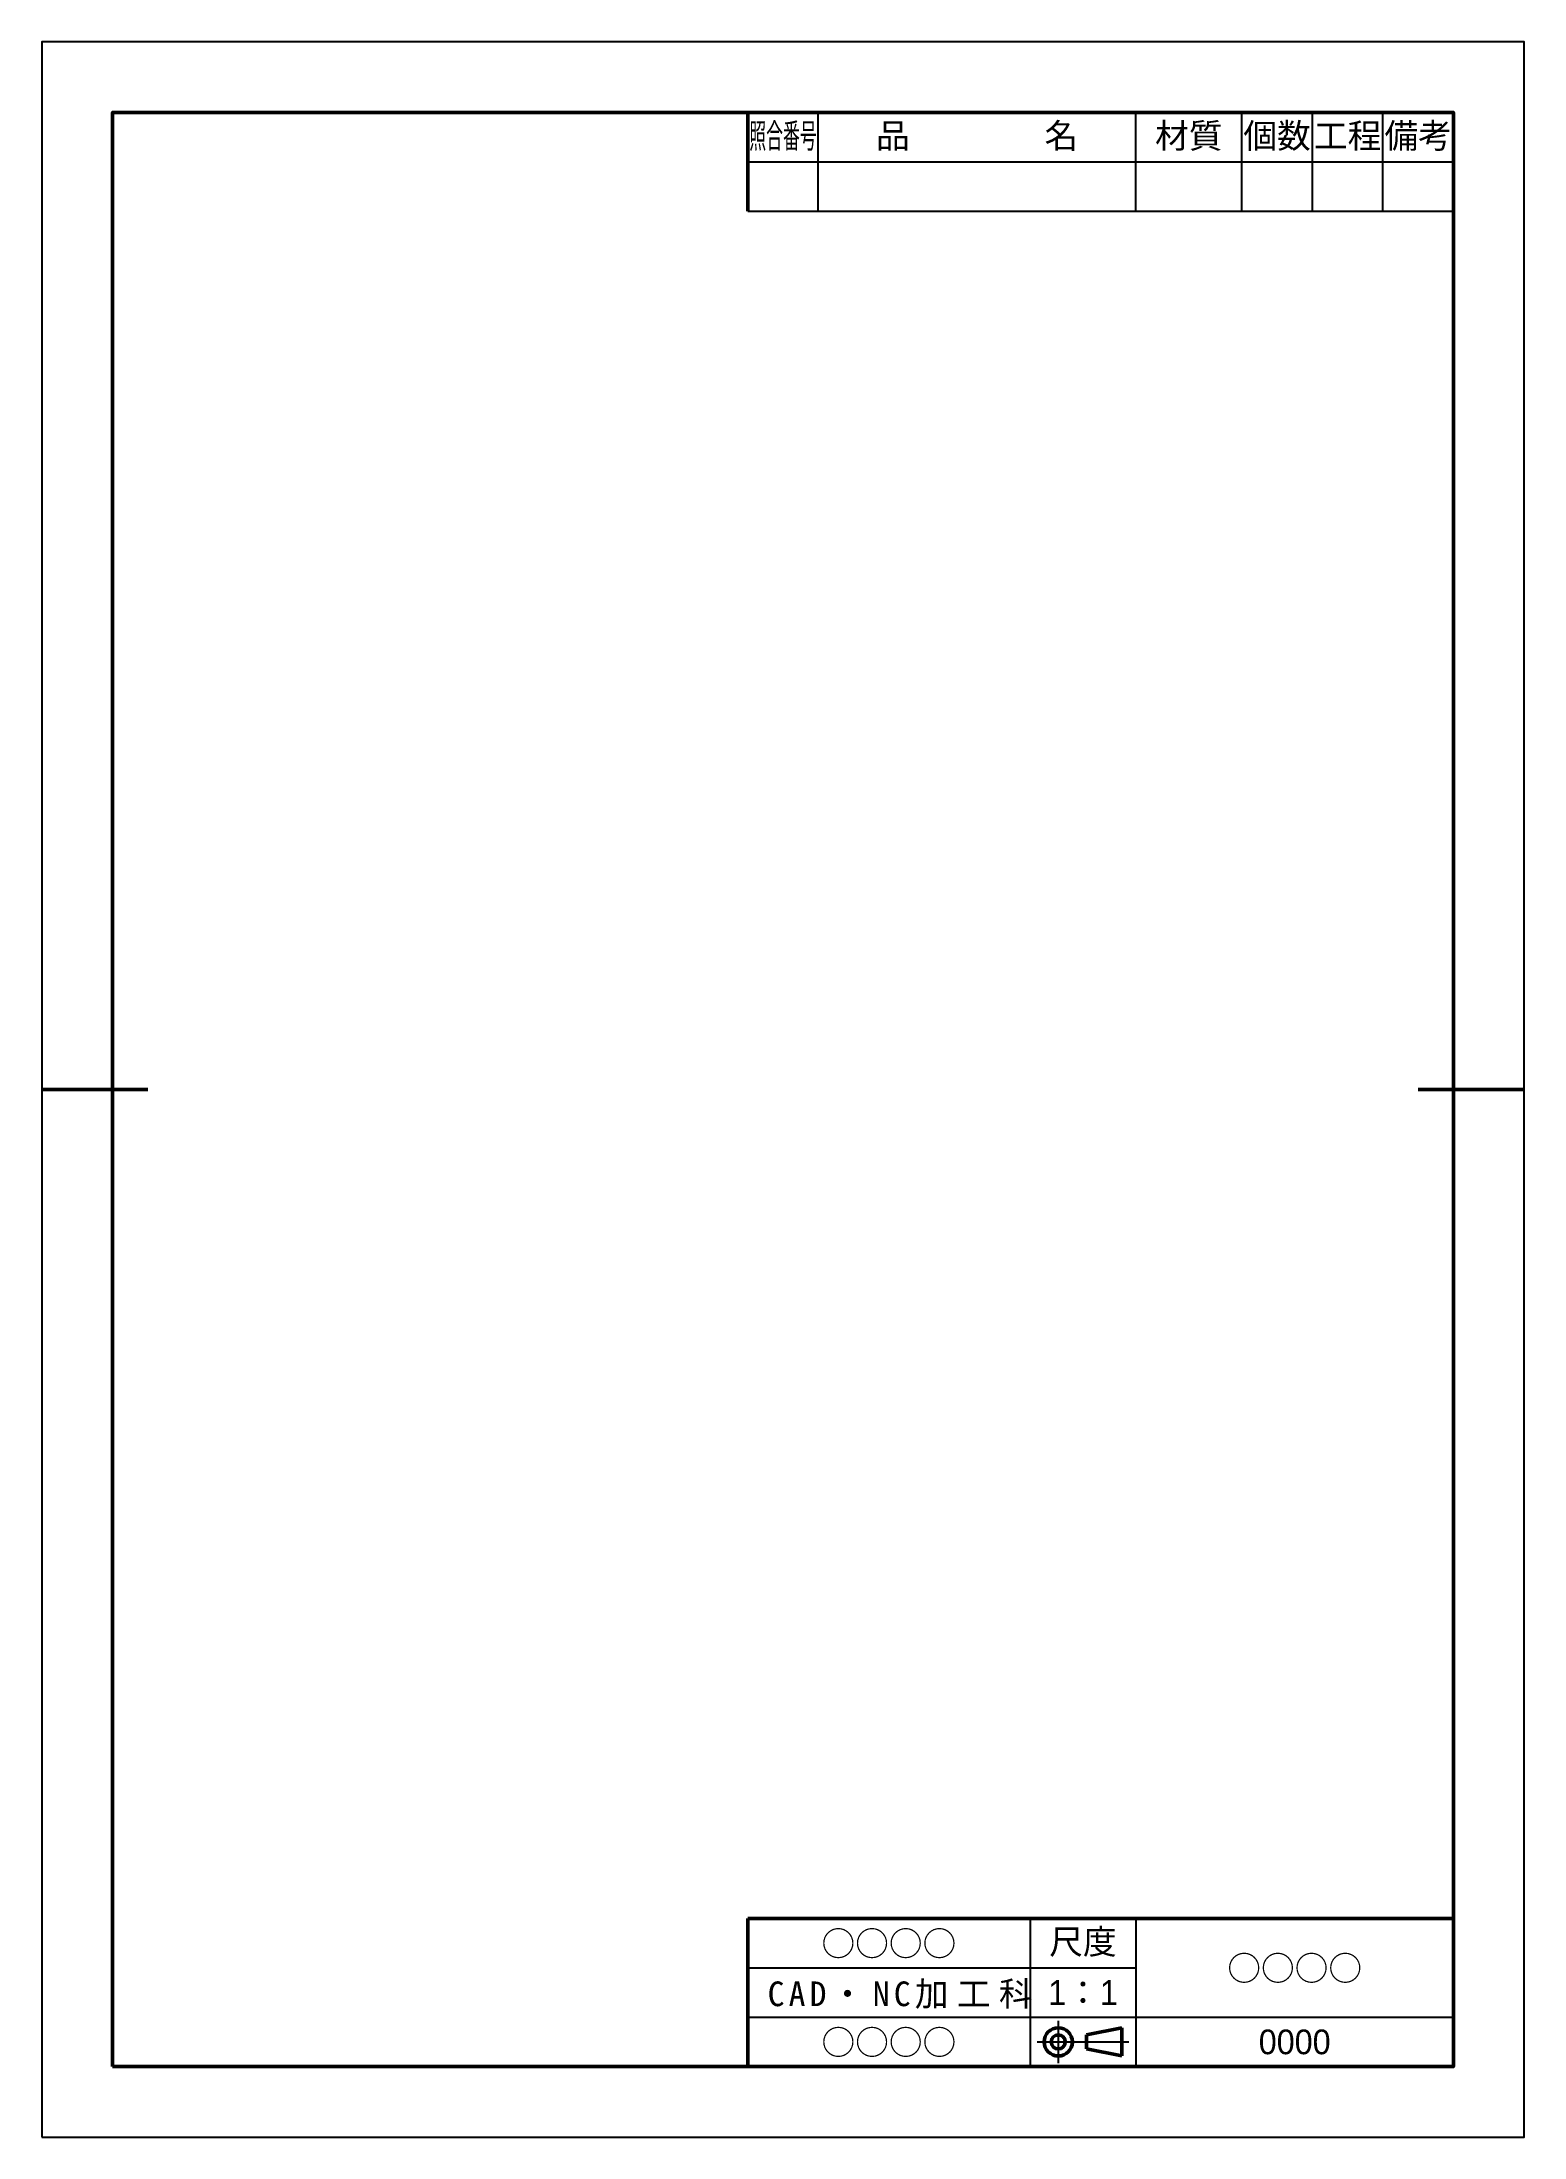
# Paper-space layout 'A4縦' of a CAD drawing. Header units: millimetres. Extents: x 38 to 248, y 15 to 312.
import ezdxf
from ezdxf.enums import TextEntityAlignment as Align

# ---------------------------------------------------------------- set-up
doc = ezdxf.new("R2010")
doc.units = ezdxf.units.MM
doc.linetypes.add('CENTER2', pattern=[28.575, 19.05, -3.175, 3.175, -3.175])
doc.layers.get('0').update_dxf_attribs({"lineweight": 25})
for name, color, linetype, lineweight in [('01外径線', 7, 'Continuous', 50), ('02図枠', 7, 'Continuous', 50), ('03細線', 6, 'Continuous', 25), ('05中心線', 1, 'CENTER2', 25), ('08注記', 7, 'Continuous', 25)]:
    doc.layers.add(name, color=color, linetype=linetype, lineweight=lineweight)
doc.styles.add('MSゴシック-3.5', font='MS Gothic.ttf')
doc.styles.add('横文字', font='MS PGothic.ttf')

# ---------------------------------------------------------------- blocks, each defined once
blk = doc.blocks.new('図枠Ａ４(縦)')
blk.add_lwpolyline([(0, 0), (210, 0), (210, 297), (0, 297)], close=True)
at = {"layer": '01外径線'}
for p, q in [((148, 14.5), (153, 15.5)), ((153, 15.5), (153, 11.5)), ((148, 14.5), (148, 12.5)), ((148, 12.5), (153, 11.5))]:
    blk.add_line(p, q, dxfattribs=at)
for radius in [2, 1]:
    blk.add_circle((144, 13.5), radius, dxfattribs=at)
at = {"layer": '02図枠'}
for p, q in [((100, 273), (100, 287)), ((0, 148.5), (15, 148.5)), ((210, 148.5), (195, 148.5)), ((100, 31), (200, 31)), ((100, 31), (100, 10))]:
    blk.add_line(p, q, dxfattribs=at)
blk.add_lwpolyline([(10, 10), (200, 10), (200, 287), (10, 287)], close=True, dxfattribs=at)
at = {"layer": '03細線'}
for p, q in [((110, 273), (110, 287)), ((155, 273), (155, 287)), ((170, 273), (170, 287)), ((180, 273), (180, 287)), ((190, 273), (190, 287)), ((100, 280), (200, 280)), ((100, 273), (200, 273)), ((140, 31), (140, 10)), ((155, 31), (155, 10)), ((100, 24), (155, 24)), ((100, 17), (200, 17))]:
    blk.add_line(p, q, dxfattribs=at)
at = {"layer": '05中心線'}
for p, q in [((144, 16.5), (144, 10.5)), ((141, 13.5), (154, 13.5))]:
    blk.add_line(p, q, dxfattribs=at)
at = {"style": '横文字'}
for tag, p in [('作成日', (120, 27.5)), ('図名（名称）', (177.5, 24)), ('尺度', (147.5, 20.5)), ('氏名', (120, 13.5)), ('図番', (177.5, 13.5))]:
    blk.add_attdef(tag, text='', height=3.5, dxfattribs=at).set_placement(p, align=Align.MIDDLE)
at = {"layer": '08注記', "char_height": 3.5, "attachment_point": 5, "style": 'MSゴシック-3.5'}
for s, width, insert in [('{\\W0.5;照合番号}', 9.8766, (105, 283.5)), ('品\u3000\u3000\u3000\u3000名', 44.8824, (132.5, 283.5)), ('材質', 14.9718, (162.5, 283.5)), ('個数', 9.9821, (175, 283.5)), ('工程', 9.9821, (185, 283.5)), ('備考', 9.9821, (195, 283.5)), ('尺度', 14.6572, (147.5, 27.5)), ('{\\T1.25;CAD・NC加工科}', 47.6298, (122.2, 20.12))]:
    blk.add_mtext_dynamic_manual_height_columns(s, width=width, gutter_width=17.5, heights=[0], dxfattribs=dict(at, insert=insert))

psp = doc.layouts.new('A4縦')

# ---------------------------------------------------------------- block references
psp.add_blockref('図枠Ａ４(縦)', (37.66, 15)).add_auto_attribs({'尺度': '1：1', '氏名': '○○○○', '作成日': '○○○○', '図名（名称）': '○○○○', '図番': '0000'})

doc.saveas('drawing.dxf')
